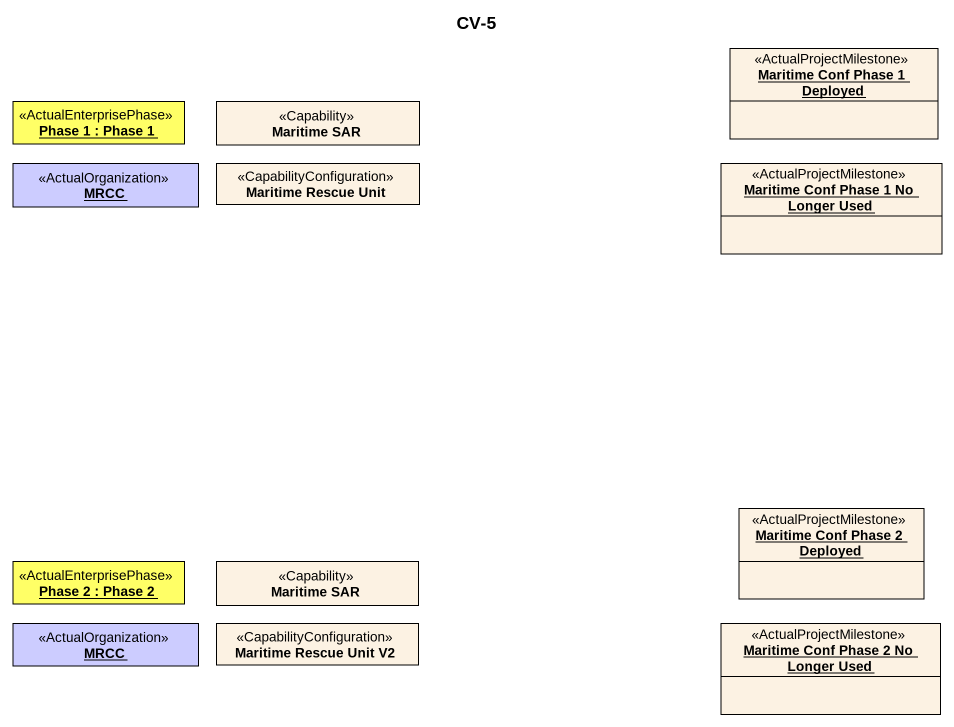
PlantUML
@startuml
title CV-5
hide circle
hide empty members
object "Maritime Conf Phase 1 Deployed" as Maritime_Conf_Phase_1 <<ActualProjectMilestone>>
object "Phase 1 : Phase 1" as Phase_1 <<ActualEnterprisePhase>> #FFFF66
class "Maritime SAR" as Maritime_SAR <<Capability>>
object MRCC <<ActualOrganization>> #CCCCFF
class "Maritime Rescue Unit" as Maritime_Rescue_Unit <<CapabilityConfiguration>>
object "Maritime Conf Phase 1 No Longer Used" as Maritime_Conf_Phase_1_No <<ActualProjectMilestone>>
object "Maritime Conf Phase 2 Deployed" as Maritime_Conf_Phase_2 <<ActualProjectMilestone>>
object "Phase 2 : Phase 2" as Phase_2 <<ActualEnterprisePhase>> #FFFF66
class "Maritime SAR" as Maritime_SAR_2 <<Capability>>
object "MRCC" as MRCC_2 <<ActualOrganization>> #CCCCFF
class "Maritime Rescue Unit V2" as Maritime_Rescue_Unit_V2 <<CapabilityConfiguration>>
object "Maritime Conf Phase 2 No Longer Used" as Maritime_Conf_Phase_2_No <<ActualProjectMilestone>>
@enduml
